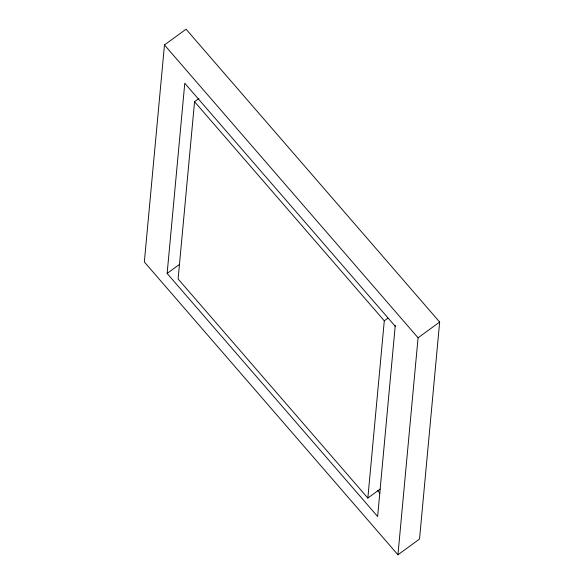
<?xml version="1.0" encoding="UTF-8"?>
<svg xmlns="http://www.w3.org/2000/svg" width="584" height="584" viewBox="0 0 584 584"><rect width="100%" height="100%" fill="white"/><g stroke="black" fill="none" stroke-linecap="round" stroke-linejoin="round"><path stroke-width="0.88" d="M164.462 44.953L144.336 261.961L397.945 554.8L419.538 539.047L439.664 322.039L186.055 29.2L164.462 44.953L418.071 337.793L397.945 554.8M395.266 325.427L377.629 516.504L167.133 273.436L184.778 83.257L395.273 326.317M198.881 98.557L194.56 101.704L178.113 278.969L367.847 498.05L380.082 489.122M367.847 498.05L384.294 320.791L194.56 101.704M167.133 273.436L179.368 264.508M384.294 320.791L387.893 318.163M418.071 337.793L439.664 322.039M377.527 490.399L379.907 493.151"/></g></svg>
